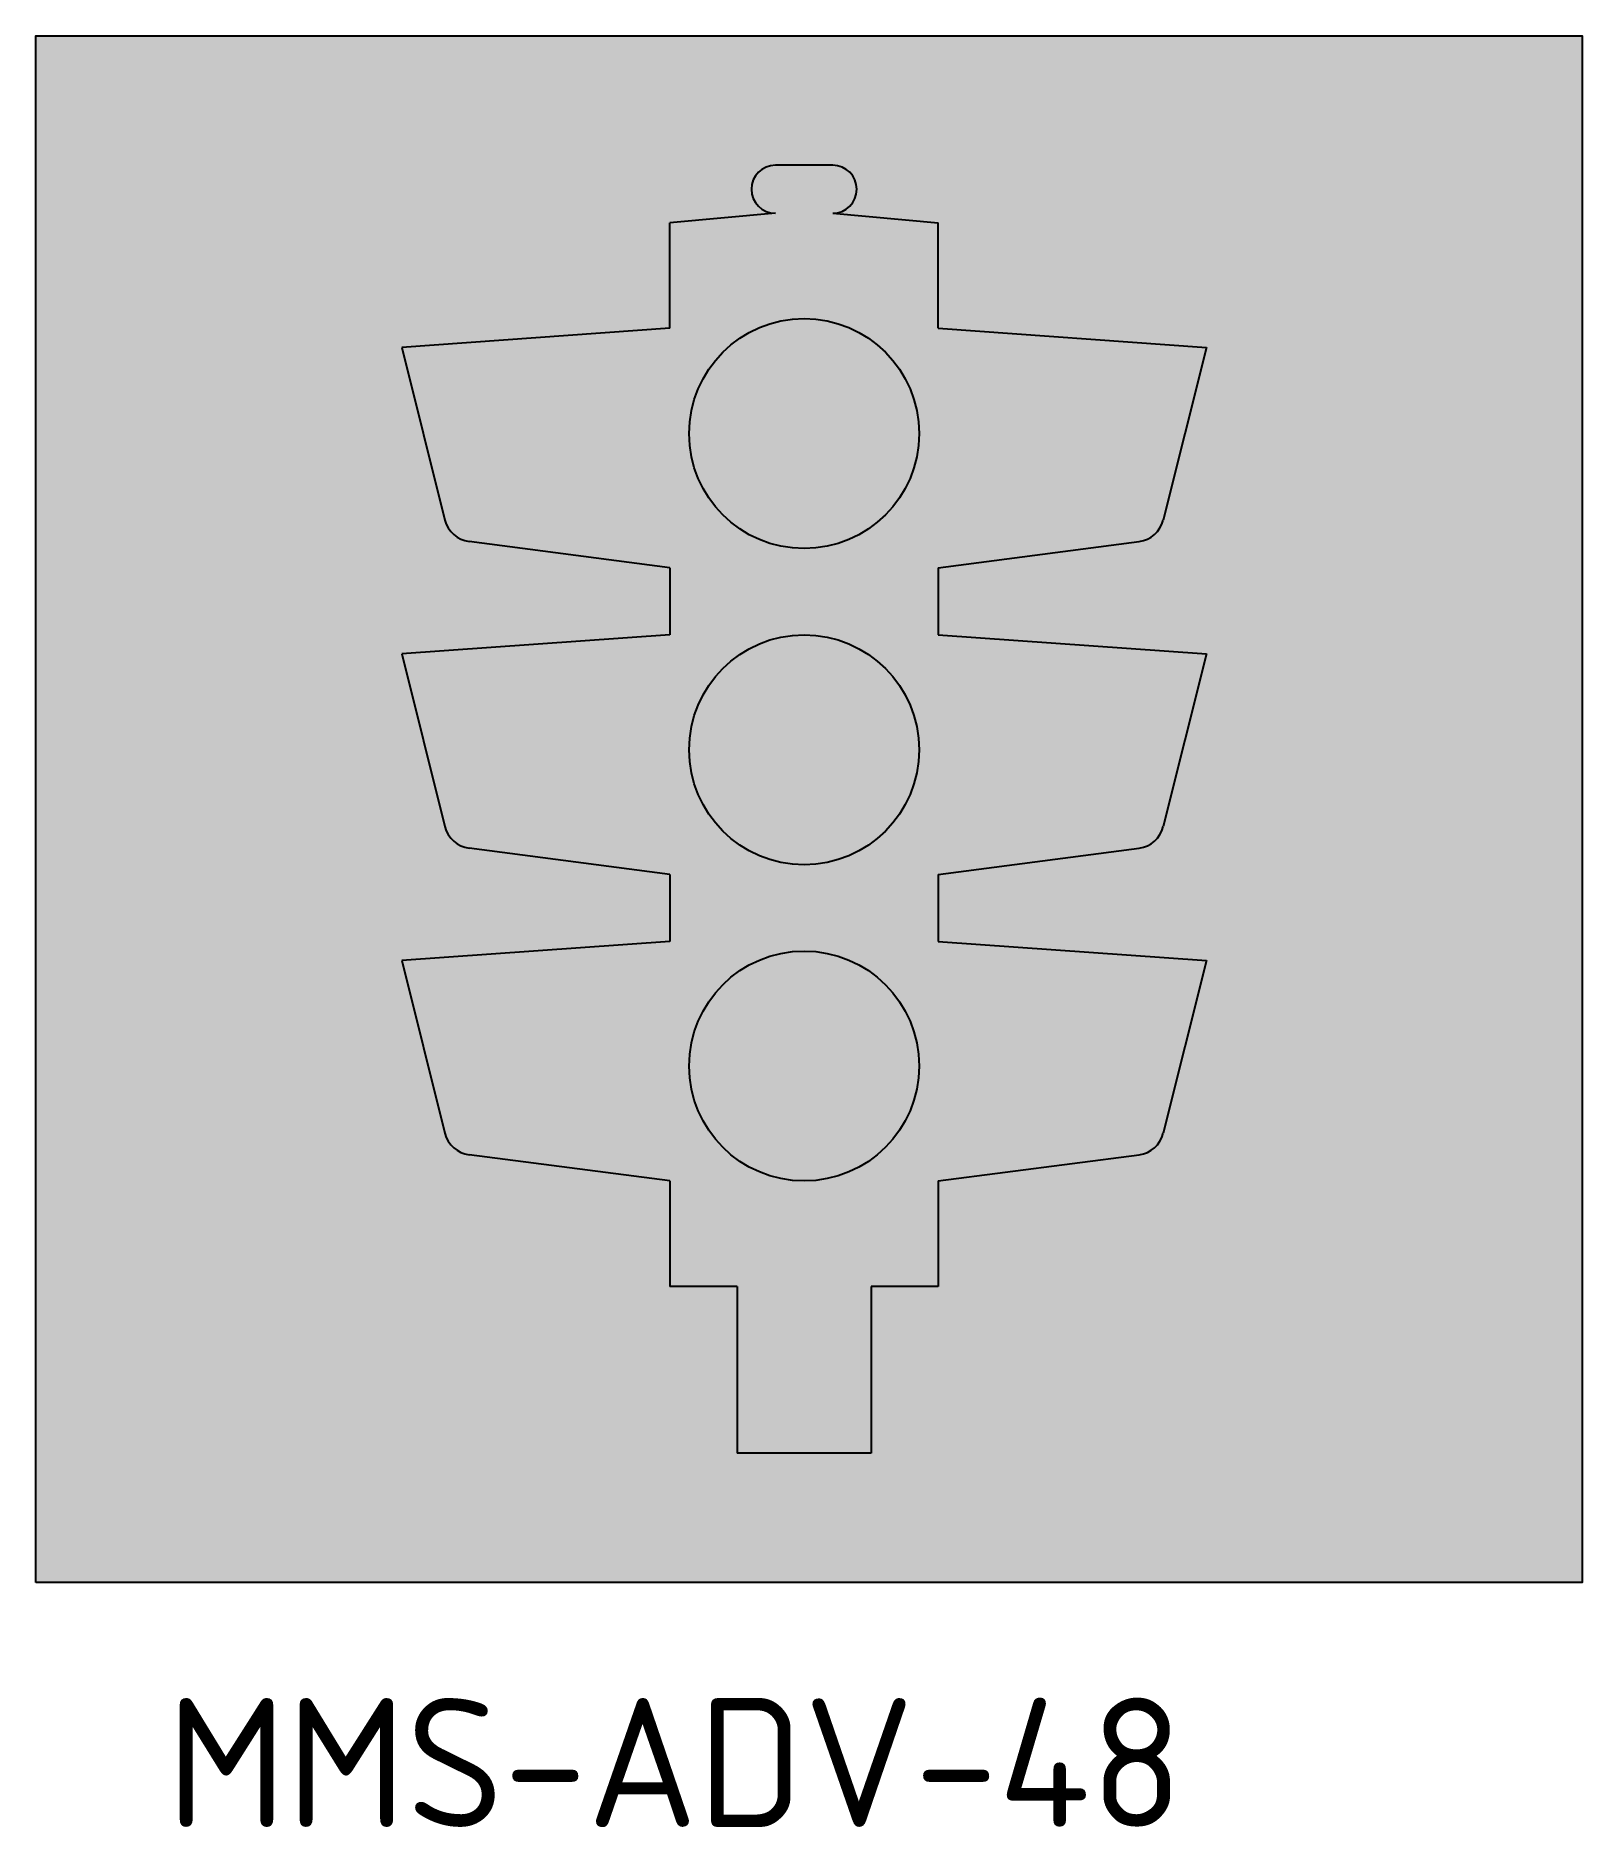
# Model space of a CAD drawing. Extents: x 151 to 359, y 73 to 238.
# Drawn here: x 151.2 to 211.2, y 168.2 to 237.7 of the extents above.
import ezdxf

# ---------------------------------------------------------------- set-up
doc = ezdxf.new("R2010")
doc.units = 0
doc.header["$LTSCALE"] = 0.3
doc.header["$MEASUREMENT"] = 0
doc.layers.add('L25', color=1, linetype='CONTINUOUS')
doc.layers.add('yellow', color=50, linetype='CONTINUOUS')
doc.styles.add('iso', font='iso3098b.shx')

msp = doc.modelspace()

# ---------------------------------------------------------------- hatches: boundary and pattern name
at = {"layer": 'L25'}
h = msp.add_hatch(color=256, dxfattribs=at)
edge = h.paths.add_edge_path(flags=16)
edge.add_arc((181.0540218723016, 222.2568647481465), 4.460235143740264, 0, 360)
edge = h.paths.add_edge_path(flags=16)
edge.add_arc((181.0540218723016, 209.9912181028609), 4.460235143740264, 0, 360)
edge = h.paths.add_edge_path(flags=16)
edge.add_arc((181.0540218723016, 197.7255714575752), 4.460235143740264, 0, 360)
edge = h.paths.add_edge_path()
edge.add_line((186.2576295399988, 226.3454136299085), (196.6648448753918, 225.6020411059519))
edge.add_line((196.6648448753919, 225.6020411059518), (194.9906623729085, 218.9053110960118))
edge.add_arc((193.9088964545119, 219.1757525756111), 1.115058785935066, 277.4314079711724, 345.96375653207383, ccw=False)
edge.add_line((194.0531172480728, 218.070059824981), (186.2576295399989, 217.0532570804496))
edge.add_line((186.2576295399988, 217.0532570804496), (186.2576295399988, 214.4514532466011))
edge.add_line((186.2576295399988, 214.4514532466012), (196.6648448753918, 213.7080807226445))
edge.add_line((196.6648448753919, 213.7080807226446), (194.9906623729068, 207.0113507127046))
edge.add_arc((193.9088964545119, 207.2817921923034), 1.115058785935066, 277.4314079711724, 345.96375653207383, ccw=False)
edge.add_line((194.0531172480728, 206.1760994416735), (186.2576295399989, 205.1592966971423))
edge.add_line((186.2576295399988, 205.1592966971422), (186.2576295399988, 202.5574928632938))
edge.add_line((186.2576295399988, 202.5574928632938), (196.6648448753918, 201.8141203393369))
edge.add_line((196.6648448753919, 201.814120339337), (194.9906623729068, 195.1173903293972))
edge.add_arc((193.9088964545119, 195.3878318089961), 1.115058785935066, 277.4314079711724, 345.96375653207383, ccw=False)
edge.add_line((194.0531172480728, 194.2821390583662), (186.2576295399989, 193.265336313835))
edge.add_line((186.2576295399988, 193.265336313835), (186.2576295399988, 189.176787432073))
edge.add_line((186.2576295399988, 189.176787432073), (183.6558257061494, 189.176787432073))
edge.add_line((183.6558257061494, 189.176787432073), (183.6558257061494, 182.7094464736498))
edge.add_line((183.6558257061494, 182.7094464736497), (178.4522180384538, 182.7094464736497))
edge.add_line((178.4522180384538, 182.7094464736497), (178.4522180384538, 189.1767874320729))
edge.add_line((178.4522180384538, 189.176787432073), (175.8504142046043, 189.176787432073))
edge.add_line((175.8504142046043, 189.176787432073), (175.8504142046043, 193.265336313835))
edge.add_line((175.8504142046043, 193.265336313835), (168.0549264965304, 194.2821390583662))
edge.add_arc((168.1991472900912, 195.3878318089961), 1.115058785935066, 194.0362434679262, 262.56859202882765, ccw=False)
edge.add_line((167.1173813716946, 195.1173903293972), (165.4431988692113, 201.814120339337))
edge.add_line((165.4431988692113, 201.814120339337), (175.8504142046042, 202.5574928632938))
edge.add_line((175.8504142046043, 202.5574928632938), (175.8504142046043, 205.1592966971423))
edge.add_line((175.8504142046043, 205.1592966971422), (168.0549264965304, 206.1760994416734))
edge.add_arc((168.1991472900912, 207.2817921923034), 1.115058785935066, 194.0362434679262, 262.56859202882765, ccw=False)
edge.add_line((167.1173813716946, 207.0113507127045), (165.4431988692113, 213.7080807226445))
edge.add_line((165.4431988692113, 213.7080807226446), (175.8504142046042, 214.4514532466012))
edge.add_line((175.8504142046043, 214.4514532466012), (175.8504142046043, 217.0532570804496))
edge.add_line((175.8504142046043, 217.0532570804496), (168.0549264965304, 218.070059824981))
edge.add_arc((168.1991472900912, 219.1757525756111), 1.115058785935066, 194.0362434679262, 262.56859202882765, ccw=False)
edge.add_line((167.1173813716946, 218.9053110960119), (165.4431988692113, 225.6020411059519))
edge.add_line((165.4431988692113, 225.6020411059518), (175.8504142046042, 226.3454136299084))
edge.add_line((175.8504142046043, 226.3454136299085), (175.8504142046043, 230.4339625116705))
edge.add_line((175.8504142046043, 230.4339625116704), (179.9389630863659, 230.8056487736487))
edge.add_arc((179.9389630863658, 231.7348644285946), 0.9292156549458714, 90, 270, ccw=False)
edge.add_line((179.9389630863658, 232.6640800835405), (182.1690806582373, 232.6640800835405))
edge.add_arc((182.1690806582373, 231.7348644285946), 0.9292156549458714, -90, 90, ccw=False)
edge.add_line((182.1690806582373, 230.8056487736487), (186.2576295399989, 230.4339625116705))
edge.add_line((186.2576295399988, 230.4339625116704), (186.2576295399988, 226.3454136299084))
at = {"layer": 'yellow'}
h = msp.add_hatch(color=256, dxfattribs=at)
h.paths.add_polyline_path([(211.2441243346594, 237.6867632785951), (151.2441243346594, 237.6867632785951), (151.2441243346594, 177.6867632785951), (211.2441243346594, 177.6867632785951)])
h.paths.add_polyline_path([(165.4431988692113, 213.7080807226446), (175.8504142046043, 214.4514532466012), (175.8504142046043, 217.0532570804496), (168.0549264965308, 218.070059824981, -0.3082724156815371), (167.1173813716951, 218.9053110960123), (165.4431988692113, 225.6020411059518), (175.8504142046043, 226.3454136299085), (175.8504142046043, 230.4339625116704), (179.9389630863668, 230.8056487736488, -1), (179.9389630863663, 232.6640800835405), (182.1690806582373, 232.6640800835405, -1), (182.1690806582364, 230.8056487736488), (186.2576295399988, 230.4339625116704), (186.2576295399988, 226.3454136299085), (196.6648448753919, 225.6020411059518), (194.990662372908, 218.9053110960123, -0.3082724156815372), (194.0531172480723, 218.070059824981), (186.2576295399988, 217.0532570804496), (186.2576295399988, 214.4514532466012), (196.6648448753919, 213.7080807226446), (194.9906623729079, 207.0113507127044, -0.3082724156814738), (194.0531172480723, 206.1760994416734), (186.2576295399988, 205.1592966971422), (186.2576295399988, 202.5574928632938), (196.6648448753919, 201.814120339337), (194.9906623729079, 195.117390329397, -0.308272415681475), (194.0531172480723, 194.2821390583661), (186.2576295399988, 193.265336313835), (186.2576295399988, 189.176787432073), (183.6558257061494, 189.176787432073), (183.6558257061494, 182.7094464736497), (178.4522180384538, 182.7094464736497), (178.4522180384538, 189.176787432073), (175.8504142046043, 189.176787432073), (175.8504142046043, 193.265336313835), (168.0549264965308, 194.2821390583661, -0.3082724156815437), (167.1173813716951, 195.1173903293973), (165.4431988692113, 201.814120339337), (175.8504142046043, 202.5574928632938), (175.8504142046043, 205.1592966971422), (168.0549264965308, 206.1760994416734, -0.3082724156815423), (167.1173813716951, 207.0113507127047)], flags=16)
h.paths.add_polyline_path([(176.5937867285613, 222.2568647481465, -1), (185.5142570160418, 222.2568647481465, -1)], flags=0)
h.paths.add_polyline_path([(185.5142570160418, 209.9912181028609, -1), (176.5937867285613, 209.9912181028609, -1)], flags=0)
h.paths.add_polyline_path([(185.5142570160418, 197.7255714575752, -1), (176.5937867285613, 197.7255714575752, -1)], flags=0)

# ---------------------------------------------------------------- linework, layer by layer
at = {"layer": 'L25'}
for p, q in [((182.1690806582373, 232.6640800835405), (179.9389630863658, 232.6640800835405)), ((179.9389630863658, 230.8056487736487), (175.8504142046043, 230.4339625116704)), ((182.1690806582373, 230.8056487736487), (186.2576295399988, 230.4339625116704)), ((175.8504142046043, 226.3454136299085), (175.8504142046043, 230.4339625116704)), ((186.2576295399988, 226.3454136299085), (186.2576295399988, 230.4339625116704)), ((175.8504142046043, 226.3454136299085), (165.4431988692113, 225.6020411059518)), ((186.2576295399988, 226.3454136299085), (196.6648448753919, 225.6020411059518)), ((165.4431988692113, 225.6020411059518), (167.1173813716946, 218.9053110960119)), ((196.6648448753919, 225.6020411059518), (194.9906623729085, 218.9053110960119)), ((175.8504142046043, 217.0532570804496), (168.0549264965304, 218.070059824981)), ((186.2576295399988, 217.0532570804496), (194.0531172480728, 218.070059824981)), ((175.8504142046043, 217.0532570804496), (175.8504142046043, 214.4514532466012)), ((186.2576295399988, 217.0532570804496), (186.2576295399988, 214.4514532466012)), ((175.8504142046043, 214.4514532466012), (165.4431988692113, 213.7080807226446)), ((186.2576295399988, 214.4514532466012), (196.6648448753919, 213.7080807226446)), ((165.4431988692113, 213.7080807226446), (167.1173813716946, 207.0113507127045)), ((196.6648448753919, 213.7080807226446), (194.9906623729067, 207.0113507127045)), ((175.8504142046043, 205.1592966971422), (168.0549264965304, 206.1760994416735)), ((186.2576295399988, 205.1592966971422), (194.0531172480728, 206.1760994416735)), ((175.8504142046043, 205.1592966971422), (175.8504142046043, 202.5574928632938)), ((186.2576295399988, 205.1592966971422), (186.2576295399988, 202.5574928632938)), ((175.8504142046043, 202.5574928632938), (165.4431988692113, 201.814120339337)), ((186.2576295399988, 202.5574928632938), (196.6648448753919, 201.814120339337)), ((165.4431988692113, 201.814120339337), (167.1173813716946, 195.1173903293972)), ((196.6648448753919, 201.814120339337), (194.9906623729067, 195.1173903293972)), ((175.8504142046043, 193.265336313835), (168.0549264965304, 194.2821390583662)), ((186.2576295399988, 193.265336313835), (194.0531172480728, 194.2821390583662)), ((175.8504142046043, 193.265336313835), (175.8504142046043, 189.176787432073)), ((186.2576295399988, 193.265336313835), (186.2576295399988, 189.176787432073)), ((178.4522180384538, 189.176787432073), (175.8504142046043, 189.176787432073)), ((178.4522180384538, 189.176787432073), (178.4522180384538, 182.7094464736497)), ((186.2576295399988, 189.176787432073), (183.6558257061494, 189.176787432073)), ((183.6558257061494, 189.176787432073), (183.6558257061494, 182.7094464736497)), ((183.6558257061494, 182.7094464736497), (178.4522180384538, 182.7094464736497))]:
    msp.add_line(p, q, dxfattribs=at)
msp.add_lwpolyline([(151.2441243346594, 177.6867632785951), (151.2441243346594, 237.6867632785951), (211.2441243346594, 237.6867632785951), (211.2441243346594, 177.6867632785951)], close=True, dxfattribs=at)
for centre in [(181.0540218723016, 222.2568647481465), (181.0540218723016, 209.9912181028609), (181.0540218723016, 197.7255714575752)]:
    msp.add_circle(centre, 4.460235143740264, dxfattribs=at)
for centre, radius, start, end in [((179.9389630863658, 231.7348644285946), 0.9292156549458714, 90, 270), ((182.1690806582373, 231.7348644285946), 0.9292156549458714, 270, 90), ((168.1991472900912, 219.1757525756111), 1.115058785935066, 194.0362434679265, 262.568592028828), ((193.9088964545119, 219.1757525756111), 1.115058785935066, 277.431407971172, 345.9637565320733), ((168.1991472900912, 207.2817921923034), 1.115058785935066, 194.0362434679265, 262.568592028828), ((193.9088964545119, 207.2817921923034), 1.115058785935066, 277.431407971172, 345.9637565320733), ((168.1991472900912, 195.3878318089961), 1.115058785935066, 194.0362434679265, 262.568592028828), ((193.9088964545119, 195.3878318089961), 1.115058785935066, 277.431407971172, 345.9637565320733)]:
    msp.add_arc(centre, radius, start, end, dxfattribs=at)

# ---------------------------------------------------------------- texts
at = {"layer": 'yellow', "insert": (156.3162492821702, 173.2093607332295), "char_height": 5, "width": 53.1958516215534, "attachment_point": 1, "style": 'iso'}
msp.add_mtext('{\\C3;MMS-ADV-48}', dxfattribs=at)

doc.saveas('drawing.dxf')
